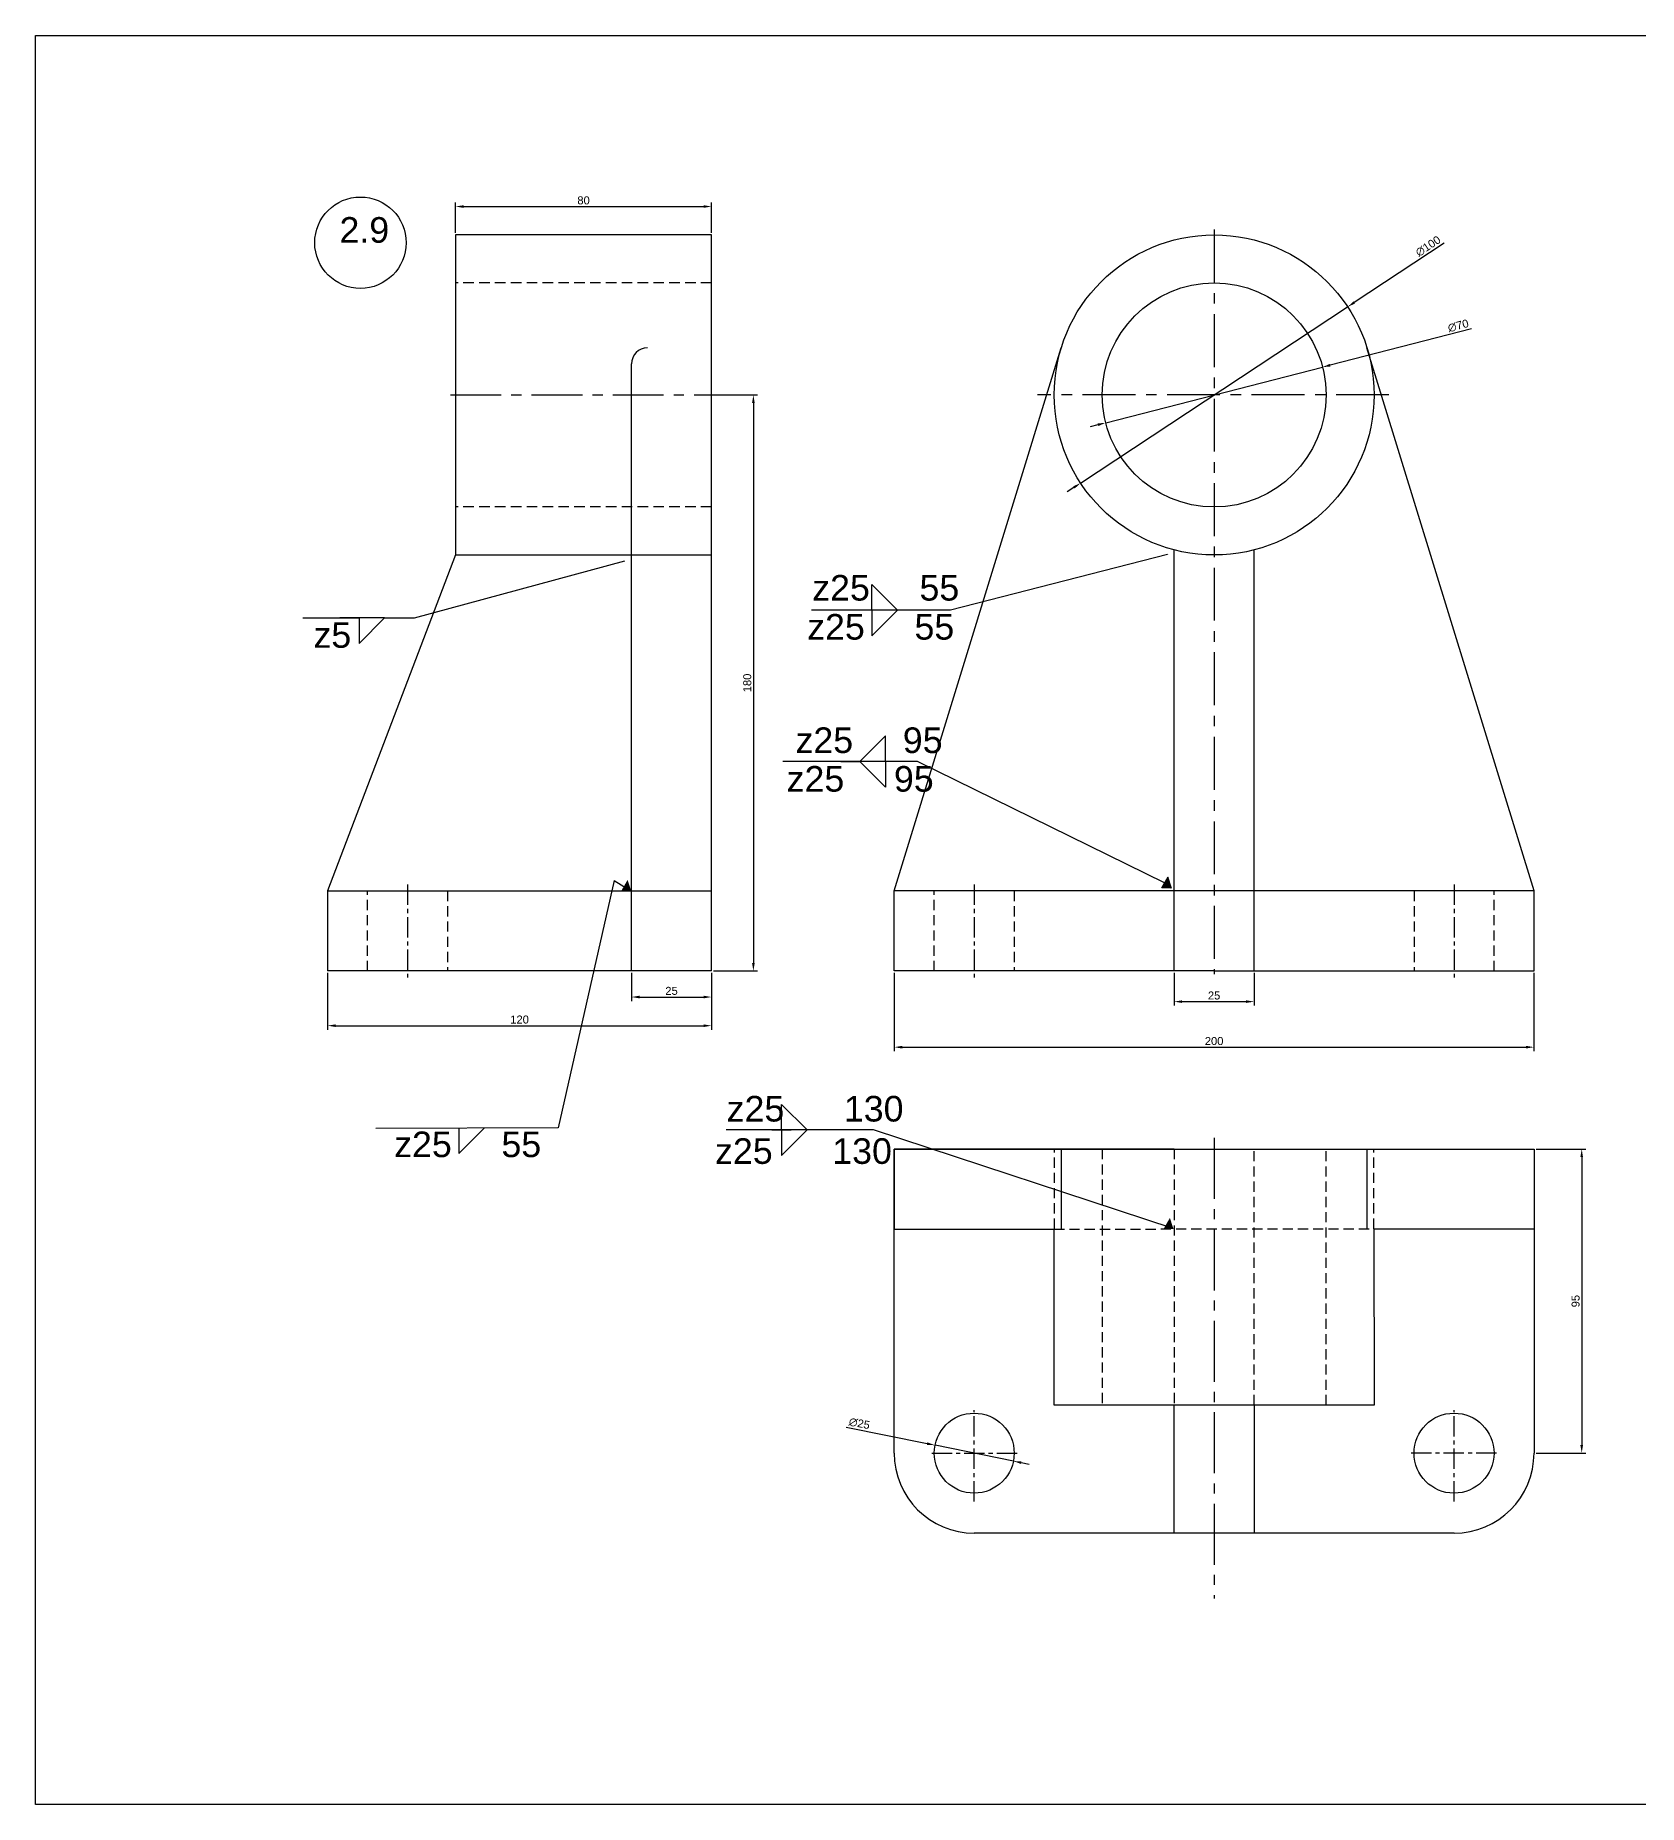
# Model space of a CAD drawing. Header units: millimetres. Extents: x 1423 to 6513, y 1291 to 1883.
# Drawn here: x 1423 to 1924, y 1330 to 1883 of the extents above; entities that cross this region are included whole.
import ezdxf
from ezdxf import colors
from ezdxf.entities.mleader import LeaderData, LeaderLine
from ezdxf.math import Vec2, Vec3

# ---------------------------------------------------------------- set-up
doc = ezdxf.new("R2010")
doc.units = ezdxf.units.MM
for name, pattern in [('CENTER', [50.8, 31.75, -6.35, 6.35, -6.35]), ('CENTER2', [28.575, 19.05, -3.175, 3.175, -3.175]), ('HIDDEN', [9.525, 6.35, -3.175])]:
    doc.linetypes.add(name, pattern=pattern)
doc.styles.get("Standard").update_dxf_attribs({"font": 'arial.ttf'})
doc.dimstyles.new('chella', dxfattribs={"dimtxt": 2.5, "dimasz": 2.5, "dimexe": 1.25, "dimexo": 0.625, "dimtad": 1, "dimdsep": 46, "dimtxsty": 'Standard', "dimcen": 2.5, "dimclrd": 3, "dimclre": 3, "dimclrt": 4, "dimadec": 0, "dimazin": 0, "dimtfac": 1, "dimtmove": 0, "dimatfit": 3, "dimfxl": 1, "dimarcsym": 0})

# ---------------------------------------------------------------- blocks, each defined once
blk = doc.blocks.new('*D179')
at = {"color": 3, "lineweight": -2, "transparency": 16777216}
for p, q in [((1554.15, 1821.22), (1554.15, 1830.73)), ((1634.15, 1821.22), (1634.15, 1830.73)), ((1556.65, 1829.48), (1631.65, 1829.48))]:
    blk.add_line(p, q, dxfattribs=at)
at = {"color": 3, "transparency": 16777216}
for points in [[(1556.65, 1829.89), (1556.65, 1829.06), (1554.15, 1829.48)], [(1631.65, 1829.89), (1631.65, 1829.06), (1634.15, 1829.48)]]:
    blk.add_solid(points, dxfattribs=at)
at = {"layer": 'Defpoints', "color": 0, "transparency": 16777216}
for p in [(1634.15, 1829.48), (1554.15, 1820.6), (1634.15, 1820.6)]:
    blk.add_point(p, dxfattribs=at)
at = {"color": 4, "transparency": 16777216, "insert": (1594.15, 1831.38), "char_height": 2.5, "attachment_point": 5}
blk.add_mtext('80', dxfattribs=at)
blk = doc.blocks.new('*D180')
at = {"color": 3, "lineweight": -2, "transparency": 16777216}
for p, q in [((1514.15, 1589.97), (1514.15, 1572.25)), ((1634.15, 1589.97), (1634.15, 1572.25)), ((1516.65, 1573.5), (1631.65, 1573.5))]:
    blk.add_line(p, q, dxfattribs=at)
at = {"color": 3, "transparency": 16777216}
for points in [[(1516.65, 1573.92), (1516.65, 1573.09), (1514.15, 1573.5)], [(1631.65, 1573.92), (1631.65, 1573.09), (1634.15, 1573.5)]]:
    blk.add_solid(points, dxfattribs=at)
at = {"layer": 'Defpoints', "color": 0, "transparency": 16777216}
for p in [(1514.15, 1590.6), (1634.15, 1590.6), (1634.15, 1573.5)]:
    blk.add_point(p, dxfattribs=at)
at = {"color": 4, "transparency": 16777216, "insert": (1574.15, 1575.41), "char_height": 2.5, "attachment_point": 5}
blk.add_mtext('120', dxfattribs=at)
blk = doc.blocks.new('*D181')
at = {"color": 3, "lineweight": -2, "transparency": 16777216}
for p, q in [((1609.15, 1589.97), (1609.15, 1581.21)), ((1634.15, 1589.97), (1634.15, 1581.21)), ((1611.65, 1582.46), (1631.65, 1582.46))]:
    blk.add_line(p, q, dxfattribs=at)
at = {"color": 3, "transparency": 16777216}
for points in [[(1611.65, 1582.88), (1611.65, 1582.05), (1609.15, 1582.46)], [(1631.65, 1582.88), (1631.65, 1582.05), (1634.15, 1582.46)]]:
    blk.add_solid(points, dxfattribs=at)
at = {"layer": 'Defpoints', "color": 0, "transparency": 16777216}
for p in [(1609.15, 1590.6), (1634.15, 1590.6), (1634.15, 1582.46)]:
    blk.add_point(p, dxfattribs=at)
at = {"color": 4, "transparency": 16777216, "insert": (1621.65, 1584.37), "char_height": 2.5, "attachment_point": 5}
blk.add_mtext('25', dxfattribs=at)
blk = doc.blocks.new('*D182')
at = {"color": 3, "lineweight": -2, "transparency": 16777216}
for p, q in [((1863.22, 1818.05), (1835.1, 1799.5)), ((1749.53, 1743.07), (1833.01, 1798.12)), ((1747.44, 1741.69), (1745.36, 1740.32))]:
    blk.add_line(p, q, dxfattribs=at)
at = {"color": 3, "transparency": 16777216}
for points in [[(1834.87, 1799.85), (1835.33, 1799.15), (1833.01, 1798.12)], [(1747.21, 1742.04), (1747.67, 1741.35), (1749.53, 1743.07)]]:
    blk.add_solid(points, dxfattribs=at)
at = {"layer": 'Defpoints', "color": 0, "transparency": 16777216}
for p in [(1833.01, 1798.12), (1749.53, 1743.07)]:
    blk.add_point(p, dxfattribs=at)
at = {"color": 4, "transparency": 16777216, "insert": (1858.18, 1817.08), "char_height": 2.5, "attachment_point": 5, "rotation": 33.4026}
blk.add_mtext('∅100', dxfattribs=at)
blk = doc.blocks.new('*D183')
at = {"color": 3, "lineweight": -2, "transparency": 16777216}
for p, q in [((1871.73, 1791.24), (1827.59, 1779.92)), ((1757.37, 1761.9), (1825.17, 1779.29)), ((1754.95, 1761.28), (1752.53, 1760.66))]:
    blk.add_line(p, q, dxfattribs=at)
at = {"color": 3, "transparency": 16777216}
for points in [[(1827.49, 1780.32), (1827.7, 1779.51), (1825.17, 1779.29)], [(1754.84, 1761.68), (1755.05, 1760.87), (1757.37, 1761.9)]]:
    blk.add_solid(points, dxfattribs=at)
at = {"layer": 'Defpoints', "color": 0, "transparency": 16777216}
for p in [(1825.17, 1779.29), (1757.37, 1761.9)]:
    blk.add_point(p, dxfattribs=at)
at = {"color": 4, "transparency": 16777216, "insert": (1867.58, 1792.21), "char_height": 2.5, "attachment_point": 5, "rotation": 14.3884}
blk.add_mtext('∅70', dxfattribs=at)
blk = doc.blocks.new('*D184')
at = {"color": 3, "lineweight": -2, "transparency": 16777216}
for p, q in [((1634.77, 1770.6), (1648.49, 1770.6)), ((1647.24, 1768.1), (1647.24, 1593.1)), ((1634.77, 1590.6), (1648.49, 1590.6))]:
    blk.add_line(p, q, dxfattribs=at)
at = {"color": 3, "transparency": 16777216}
for points in [[(1646.82, 1768.1), (1647.65, 1768.1), (1647.24, 1770.6)], [(1646.82, 1593.1), (1647.65, 1593.1), (1647.24, 1590.6)]]:
    blk.add_solid(points, dxfattribs=at)
at = {"layer": 'Defpoints', "color": 0, "transparency": 16777216}
for p in [(1634.15, 1770.6), (1634.15, 1590.6), (1647.24, 1590.6)]:
    blk.add_point(p, dxfattribs=at)
at = {"color": 4, "transparency": 16777216, "insert": (1645.34, 1680.6), "char_height": 2.5, "attachment_point": 5, "rotation": 90}
blk.add_mtext('180', dxfattribs=at)
blk = doc.blocks.new('*D185')
at = {"color": 3, "lineweight": -2, "transparency": 16777216}
for p, q in [((1691.27, 1589.97), (1691.27, 1565.54)), ((1891.27, 1589.97), (1891.27, 1565.54)), ((1693.77, 1566.79), (1888.77, 1566.79))]:
    blk.add_line(p, q, dxfattribs=at)
at = {"color": 3, "transparency": 16777216}
for points in [[(1693.77, 1567.2), (1693.77, 1566.37), (1691.27, 1566.79)], [(1888.77, 1567.2), (1888.77, 1566.37), (1891.27, 1566.79)]]:
    blk.add_solid(points, dxfattribs=at)
at = {"layer": 'Defpoints', "color": 0, "transparency": 16777216}
for p in [(1691.27, 1590.6), (1891.27, 1590.6), (1891.27, 1566.79)]:
    blk.add_point(p, dxfattribs=at)
at = {"color": 4, "transparency": 16777216, "insert": (1791.27, 1568.69), "char_height": 2.5, "attachment_point": 5}
blk.add_mtext('200', dxfattribs=at)
blk = doc.blocks.new('*D186')
at = {"color": 3, "lineweight": -2, "transparency": 16777216}
for p, q in [((1778.77, 1589.97), (1778.77, 1579.77)), ((1803.77, 1589.97), (1803.77, 1579.77)), ((1781.27, 1581.02), (1801.27, 1581.02))]:
    blk.add_line(p, q, dxfattribs=at)
at = {"color": 3, "transparency": 16777216}
for points in [[(1781.27, 1581.44), (1781.27, 1580.61), (1778.77, 1581.02)], [(1801.27, 1581.44), (1801.27, 1580.61), (1803.77, 1581.02)]]:
    blk.add_solid(points, dxfattribs=at)
at = {"layer": 'Defpoints', "color": 0, "transparency": 16777216}
for p in [(1778.77, 1590.6), (1803.77, 1590.6), (1803.77, 1581.02)]:
    blk.add_point(p, dxfattribs=at)
at = {"color": 4, "transparency": 16777216, "insert": (1791.27, 1582.92), "char_height": 2.5, "attachment_point": 5}
blk.add_mtext('25', dxfattribs=at)
blk = doc.blocks.new('*D187')
at = {"color": 3, "lineweight": -2, "transparency": 16777216}
for p, q in [((1891.9, 1534.93), (1907.44, 1534.93)), ((1906.19, 1532.43), (1906.19, 1442.43)), ((1891.9, 1439.93), (1907.44, 1439.93))]:
    blk.add_line(p, q, dxfattribs=at)
at = {"color": 3, "transparency": 16777216}
for points in [[(1905.77, 1532.43), (1906.6, 1532.43), (1906.19, 1534.93)], [(1905.77, 1442.43), (1906.6, 1442.43), (1906.19, 1439.93)]]:
    blk.add_solid(points, dxfattribs=at)
at = {"layer": 'Defpoints', "color": 0, "transparency": 16777216}
for p in [(1891.27, 1534.93), (1891.27, 1439.93), (1906.19, 1439.93)]:
    blk.add_point(p, dxfattribs=at)
at = {"color": 4, "transparency": 16777216, "insert": (1904.28, 1487.43), "char_height": 2.5, "attachment_point": 5, "rotation": 90}
blk.add_mtext('95', dxfattribs=at)
blk = doc.blocks.new('*D188')
at = {"color": 3, "lineweight": -2, "transparency": 16777216}
for p, q in [((1676.28, 1448.01), (1701.57, 1442.9)), ((1728.52, 1437.45), (1704.02, 1442.4)), ((1730.97, 1436.96), (1733.42, 1436.46))]:
    blk.add_line(p, q, dxfattribs=at)
at = {"color": 3, "transparency": 16777216}
for points in [[(1701.65, 1443.31), (1701.48, 1442.49), (1704.02, 1442.4)], [(1731.06, 1437.37), (1730.89, 1436.55), (1728.52, 1437.45)]]:
    blk.add_solid(points, dxfattribs=at)
at = {"layer": 'Defpoints', "color": 0, "transparency": 16777216}
for p in [(1704.02, 1442.4), (1728.52, 1437.45)]:
    blk.add_point(p, dxfattribs=at)
at = {"color": 4, "transparency": 16777216, "insert": (1680.38, 1449.19), "char_height": 2.5, "attachment_point": 5, "rotation": 348.5818}
blk.add_mtext('∅25', dxfattribs=at)
blk = doc.blocks.new('*U134')
at = {"color": 0, "linetype": 'CENTER2', "transparency": 16777216}
blk.add_line((0, 51), (0, -92.92), dxfattribs=at)

msp = doc.modelspace()

# ---------------------------------------------------------------- hatches: boundary and pattern name
at = {"linetype": 'ByBlock', "ltscale": 0.2}
h = msp.add_hatch(color=4, dxfattribs=at)
h.dxf.hatch_style = 1
h.paths.add_polyline_path([(1607.92, 1619.063), (1605.96, 1615.669), (1609.041, 1615.597)])
h = msp.add_hatch(color=4, dxfattribs=at)
h.dxf.hatch_style = 1
h.paths.add_polyline_path([(1776.792, 1619.87), (1774.832, 1616.477), (1777.913, 1616.404)])
h = msp.add_hatch(color=4, dxfattribs=at)
h.dxf.hatch_style = 1
h.paths.add_polyline_path([(1777.448, 1513.437), (1775.489, 1510.043), (1778.57, 1509.971)])

# ---------------------------------------------------------------- linework, layer by layer
at = {"color": 4, "linetype": 'ByBlock', "ltscale": 0.2}
for p, q in [((1634.149, 1820.597), (1554.149, 1820.597)), ((1554.149, 1820.597), (1554.149, 1720.597)), ((1634.149, 1770.597), (1634.149, 1820.597)), ((1609.149, 1590.597), (1609.149, 1780.3)), ((1691.271, 1615.597), (1743.481, 1785.3)), ((1891.271, 1615.597), (1839.06, 1785.3)), ((1634.149, 1590.597), (1634.149, 1770.597)), ((1554.149, 1720.597), (1514.149, 1615.597)), ((1554.149, 1720.597), (1634.149, 1720.597)), ((1778.771, 1590.597), (1778.771, 1722.185)), ((1803.771, 1590.597), (1803.771, 1722.185)), ((1514.149, 1615.597), (1634.149, 1615.597)), ((1691.271, 1590.597), (1691.271, 1615.597)), ((1891.271, 1615.597), (1691.271, 1615.597)), ((1776.792, 1619.87), (1774.832, 1616.477)), ((1777.913, 1616.404), (1776.792, 1619.87)), ((1878.771, 1615.597), (1853.771, 1615.597)), ((1891.271, 1615.597), (1866.271, 1615.597)), ((1891.271, 1590.597), (1891.271, 1615.597)), ((1634.149, 1590.597), (1514.149, 1590.597)), ((1634.149, 1590.597), (1609.149, 1590.597)), ((1791.271, 1590.597), (1691.271, 1590.597)), ((1791.271, 1590.597), (1891.271, 1590.597)), ((1791.271, 1590.597), (1803.771, 1590.597)), ((1866.271, 1590.597), (1878.771, 1590.597)), ((1691.271, 1534.929), (1891.271, 1534.929)), ((1691.271, 1439.929), (1691.271, 1534.929)), ((1778.771, 1534.929), (1691.271, 1534.929)), ((1691.271, 1534.929), (1691.271, 1509.929)), ((1741.271, 1534.929), (1756.271, 1534.929)), ((1743.481, 1534.929), (1743.481, 1509.929)), ((1791.271, 1534.929), (1803.771, 1534.929)), ((1839.06, 1534.929), (1839.06, 1509.929)), ((1891.271, 1534.929), (1891.271, 1439.929)), ((1691.271, 1509.929), (1741.271, 1509.929)), ((1741.271, 1454.929), (1741.304, 1509.929)), ((1841.196, 1510.063), (1841.271, 1454.929)), ((1841.271, 1510.063), (1891.271, 1510.063)), ((1841.271, 1454.929), (1741.271, 1454.929)), ((1778.771, 1414.929), (1778.771, 1454.929)), ((1803.771, 1454.929), (1803.771, 1414.929)), ((1866.271, 1414.929), (1716.271, 1414.929)), ((1803.771, 1414.929), (1778.771, 1414.929))]:
    msp.add_line(p, q, dxfattribs=at)
at = {"color": 1, "linetype": 'CENTER', "ltscale": 0.52}
for p, q in [((1791.271, 1822.254), (1791.271, 1589.597)), ((1845.924, 1770.597), (1736.07, 1770.597))]:
    msp.add_line(p, q, dxfattribs=at)
at = {"color": 3, "linetype": 'HIDDEN', "ltscale": 0.52}
for p, q in [((1634.149, 1805.597), (1554.149, 1805.597)), ((1634.149, 1735.597), (1554.149, 1735.597))]:
    msp.add_line(p, q, dxfattribs=at)
at = {"color": 1, "linetype": 'CENTER', "ltscale": 0.5}
msp.add_line((1552.511, 1770.597), (1636.1, 1770.597), dxfattribs=at)
at = {"color": 4, "ltscale": 0.2}
for p, q in [((1541.321, 1700.916), (1607.032, 1718.749)), ((1531.959, 1700.916), (1541.321, 1700.916)), ((1603.708, 1618.876), (1586.237, 1541.608)), ((1603.708, 1618.876), (1608.93, 1615.597)), ((1586.237, 1541.608), (1529.17, 1541.425))]:
    msp.add_line(p, q, dxfattribs=at)
at = {"color": 4, "ltscale": 0.5}
for p, q in [((1684.297, 1703.322), (1684.297, 1711.322)), ((1684.297, 1711.322), (1692.297, 1703.322)), ((1684.297, 1703.322), (1684.297, 1695.322)), ((1684.297, 1695.322), (1692.297, 1703.322)), ((1506.386, 1700.916), (1523.959, 1700.916)), ((1531.959, 1700.916), (1517.959, 1700.916)), ((1523.959, 1700.916), (1523.959, 1692.916)), ((1523.959, 1692.916), (1531.959, 1700.916)), ((1555.18, 1541.608), (1555.18, 1533.608)), ((1555.18, 1533.608), (1563.18, 1541.608))]:
    msp.add_line(p, q, dxfattribs=at)
at = {"color": 4}
for p, q in [((1688.533, 1664.066), (1680.533, 1656.066)), ((1688.533, 1656.066), (1688.533, 1664.066)), ((1698.511, 1656.066), (1674.533, 1656.066)), ((1674.533, 1656.066), (1680.533, 1656.066)), ((1688.533, 1648.066), (1680.533, 1656.066)), ((1688.533, 1656.066), (1688.533, 1648.066)), ((1656.013, 1540.913), (1656.013, 1548.913)), ((1656.013, 1548.913), (1664.013, 1540.913)), ((1667.013, 1540.913), (1653.013, 1540.913)), ((1653.013, 1540.913), (1659.013, 1540.913)), ((1656.013, 1540.913), (1656.013, 1532.913)), ((1656.013, 1532.913), (1664.013, 1540.913))]:
    msp.add_line(p, q, dxfattribs=at)
msp.add_line((1514.149, 1615.597), (1514.149, 1590.597))
at = {"color": 3, "linetype": 'HIDDEN', "ltscale": 0.5}
for p, q in [((1526.649, 1590.597), (1526.649, 1615.597)), ((1551.649, 1615.597), (1551.649, 1590.597)), ((1703.771, 1590.597), (1703.771, 1615.597)), ((1728.771, 1615.597), (1728.771, 1590.597)), ((1853.771, 1615.597), (1853.771, 1590.597)), ((1878.771, 1590.597), (1878.771, 1615.597)), ((1741.345, 1510.063), (1741.345, 1534.929)), ((1756.271, 1534.929), (1756.271, 1454.929)), ((1778.771, 1534.929), (1778.771, 1454.929)), ((1803.771, 1454.929), (1803.771, 1534.929)), ((1826.271, 1454.929), (1826.271, 1534.929)), ((1841.196, 1510.063), (1841.196, 1534.929)), ((1741.271, 1509.929), (1841.271, 1510.063))]:
    msp.add_line(p, q, dxfattribs=at)
at = {"color": 1, "linetype": 'CENTER', "ltscale": 0.2}
for p, q in [((1539.149, 1617.597), (1539.149, 1588.597)), ((1716.271, 1617.597), (1716.271, 1588.597)), ((1866.271, 1617.597), (1866.271, 1588.597)), ((1716.271, 1424.824), (1716.271, 1453.407)), ((1866.271, 1424.824), (1866.271, 1453.407)), ((1703.001, 1439.929), (1729.938, 1439.929)), ((1879.54, 1439.929), (1852.603, 1439.929))]:
    msp.add_line(p, q, dxfattribs=at)
at = {"color": 6}
msp.add_lwpolyline([(2425.18, 1330.1), (1422.778, 1330.1), (1422.778, 1882.958), (2425.18, 1882.958)], close=True, dxfattribs=at)
at = {"color": 4, "lineweight": 25}
msp.add_circle((1524.402, 1818.169), 14.285, dxfattribs=at)
at = {"color": 4, "linetype": 'ByBlock', "ltscale": 0.2}
for centre, radius in [((1791.271, 1770.597), 50), ((1791.271, 1770.597), 35), ((1716.271, 1439.929), 12.5), ((1866.271, 1439.929), 12.5)]:
    msp.add_circle(centre, radius, dxfattribs=at)
for centre, radius, start, end in [((1614.149, 1780.3), 5, 90, 180), ((1716.271, 1439.929), 25, 180, 270), ((1866.271, 1439.929), 25, 270, 0)]:
    msp.add_arc(centre, radius, start, end, dxfattribs=at)
at = {"color": 4, "ltscale": 0.5}
for points in [[(1605.932, 1719.768), (1608.132, 1717.731), (1609.021, 1720.361), (1605.932, 1719.768)], [(1775.682, 1721.592), (1777.881, 1719.554), (1778.771, 1722.185), (1775.682, 1721.592)]]:
    msp.add_solid(points, dxfattribs=at)

# ---------------------------------------------------------------- block references
at = {"color": 1, "linetype": 'CENTER2'}
msp.add_blockref('*U134', (1791.271, 1487.429), dxfattribs=at)

# ---------------------------------------------------------------- texts
at = {"color": 4, "linetype": 'ByBlock', "ltscale": 0.2}
msp.add_text('2.9', height=8, dxfattribs=at).set_placement((1517.856, 1818.169))
at = {"color": 4, "ltscale": 0.5}
for s, p in [('z25     55', (1665.626, 1706.344)), ('z5', (1509.712, 1691.595)), ('z25     55', (1664.053, 1694.145)), ('z25     55', (1534.936, 1532.43))]:
    msp.add_text(s, height=8, dxfattribs=at).set_placement(p)
at = {"color": 4}
for s, p in [('z25     95', (1660.404, 1658.71)), ('z25     95', (1657.636, 1646.638)), ('z25      130', (1638.884, 1543.556)), ('z25      130', (1635.257, 1530.321))]:
    msp.add_text(s, height=8, dxfattribs=at).set_placement(p)

# ---------------------------------------------------------------- dimensions: what is measured, and where the dimension line sits
for base, p1, p2, picture, middle in [((1634.149, 1829.476), (1554.149, 1820.597), (1634.149, 1820.597), '*D179', (1594.149, 1831.378)), ((1634.149, 1573.504), (1514.149, 1590.597), (1634.149, 1590.597), '*D180', (1574.149, 1575.406)), ((1634.149, 1582.464), (1609.149, 1590.597), (1634.149, 1590.597), '*D181', (1621.649, 1584.365)), ((1891.271, 1566.787), (1691.271, 1590.597), (1891.271, 1590.597), '*D185', (1791.271, 1568.688)), ((1803.771, 1581.022), (1778.771, 1590.597), (1803.771, 1590.597), '*D186', (1791.271, 1582.923))]:
    dim = msp.add_linear_dim(base=base, p1=p1, p2=p2, dimstyle='chella', dxfattribs=at)
    dim.commit()
    dim.dimension.update_dxf_attribs({"geometry": picture, "text_midpoint": middle})
for p1, p2, picture, middle in [((1749.529, 1743.071), (1833.012, 1798.123), '*D182', (1859.264, 1815.435)), ((1757.368, 1761.9), (1825.173, 1779.294), '*D183', (1868.074, 1790.3)), ((1728.523, 1437.454), (1704.018, 1442.403), '*D188', (1679.992, 1447.256))]:
    dim = msp.add_diameter_dim_2p(p1=p1, p2=p2, dimstyle='chella', dxfattribs=at)
    dim.commit()
    dim.dimension.update_dxf_attribs({"geometry": picture, "text_midpoint": middle, "dimtype": 163})
for base, p1, p2, picture, middle in [((1647.238, 1590.597), (1634.149, 1770.597), (1634.149, 1590.597), '*D184', (1645.336, 1680.597)), ((1906.185, 1439.929), (1891.271, 1534.929), (1891.271, 1439.929), '*D187', (1904.284, 1487.429))]:
    dim = msp.add_linear_dim(base=base, p1=p1, p2=p2, angle=90, dimstyle='chella', dxfattribs=at)
    dim.commit()
    dim.dimension.update_dxf_attribs({"geometry": picture, "text_midpoint": middle})

# ---------------------------------------------------------------- leaders
at = {"color": 4, "ltscale": 0.5}
ml = msp.add_multileader_mtext('Standard', dxfattribs=at)
ml.set_content('', color=4)
ml.set_leader_properties()
ml.build(insert=Vec2(0, 0))
ml.multileader.update_dxf_attribs({"text_right_attachment_type": 6, "dogleg_length": 0.36, "arrow_head_size": 0.36})
ctx = ml.context
ctx.base_point, ctx.char_height, ctx.arrow_head_size, ctx.landing_gap_size, ctx.plane_origin = Vec3(1665.266, 1703.52), 0.36, 0.36, 0.18, Vec3(1715.62, 1695.862)
ctx.right_attachment, ctx.text_align_type = 6, 2
notes = []
notes.append((ctx, [(0, (1, 1, 0), (1708.816, 1703.34), (-1, 0), 43.19, [(0, [(1777.053, 1720.875)], 0, [])])]))
ctx.mtext.insert, ctx.mtext.rotation, ctx.mtext.alignment, ctx.mtext.flow_direction = Vec3(1665.446, 1703.7), 6.2831853, 3, 5
at = {"color": 4}
ml = msp.add_multileader_mtext('Standard', dxfattribs=at)
ml.set_content('', color=4)
ml.set_leader_properties()
ml.build(insert=Vec2(0, 0))
ml.multileader.update_dxf_attribs({"text_right_attachment_type": 6, "dogleg_length": 0.36, "arrow_head_size": 0.36})
ctx = ml.context
ctx.base_point, ctx.char_height, ctx.arrow_head_size, ctx.landing_gap_size, ctx.plane_origin = Vec3(1656.289, 1656.246), 0.36, 0.36, 0.18, Vec3(1608.96, 1684.867)
ctx.right_attachment, ctx.text_align_type = 6, 2
notes.append((ctx, [(0, (1, 1, 0), (1698.511, 1656.066), (-1, 0), 41.862, [(0, [(1776.254, 1617.855)], 0, [])])]))
ctx.mtext.insert, ctx.mtext.alignment, ctx.mtext.flow_direction = Vec3(1656.469, 1656.426), 3, 5
ml = msp.add_multileader_mtext('Standard', dxfattribs=at)
ml.set_content('', color=4)
ml.set_leader_properties()
ml.build(insert=Vec2(0, 0))
ml.multileader.update_dxf_attribs({"text_right_attachment_type": 6, "dogleg_length": 0.36, "arrow_head_size": 0.36})
ctx = ml.context
ctx.base_point, ctx.char_height, ctx.arrow_head_size, ctx.landing_gap_size, ctx.plane_origin = Vec3(1638.524, 1541.093), 0.36, 0.36, 0.18, Vec3(1674.793, 1533.075)
ctx.right_attachment, ctx.text_align_type = 6, 2
notes.append((ctx, [(0, (1, 1, 0), (1684.829, 1540.913), (-1, 0), 45.945, [(0, [(1778.771, 1509.979)], 0, [])])]))
ctx.mtext.insert, ctx.mtext.alignment, ctx.mtext.flow_direction = Vec3(1638.704, 1541.273), 3, 5
for ctx, leaders in notes:
    for number, flags, end, landing, length, lines in leaders:
        leader = LeaderData()
        leader.index, (leader.has_last_leader_line, leader.has_dogleg_vector, leader.attachment_direction) = number, flags
        leader.last_leader_point, leader.dogleg_vector, leader.dogleg_length = Vec3(end), Vec3(landing), length
        for number, points, colour, breaks in lines:
            line = LeaderLine()
            line.index, line.vertices, line.color, line.breaks = number, Vec3.list(points), colors.encode_raw_color(colour), breaks
            leader.lines.append(line)
        ctx.leaders.append(leader)

doc.saveas('drawing.dxf')
